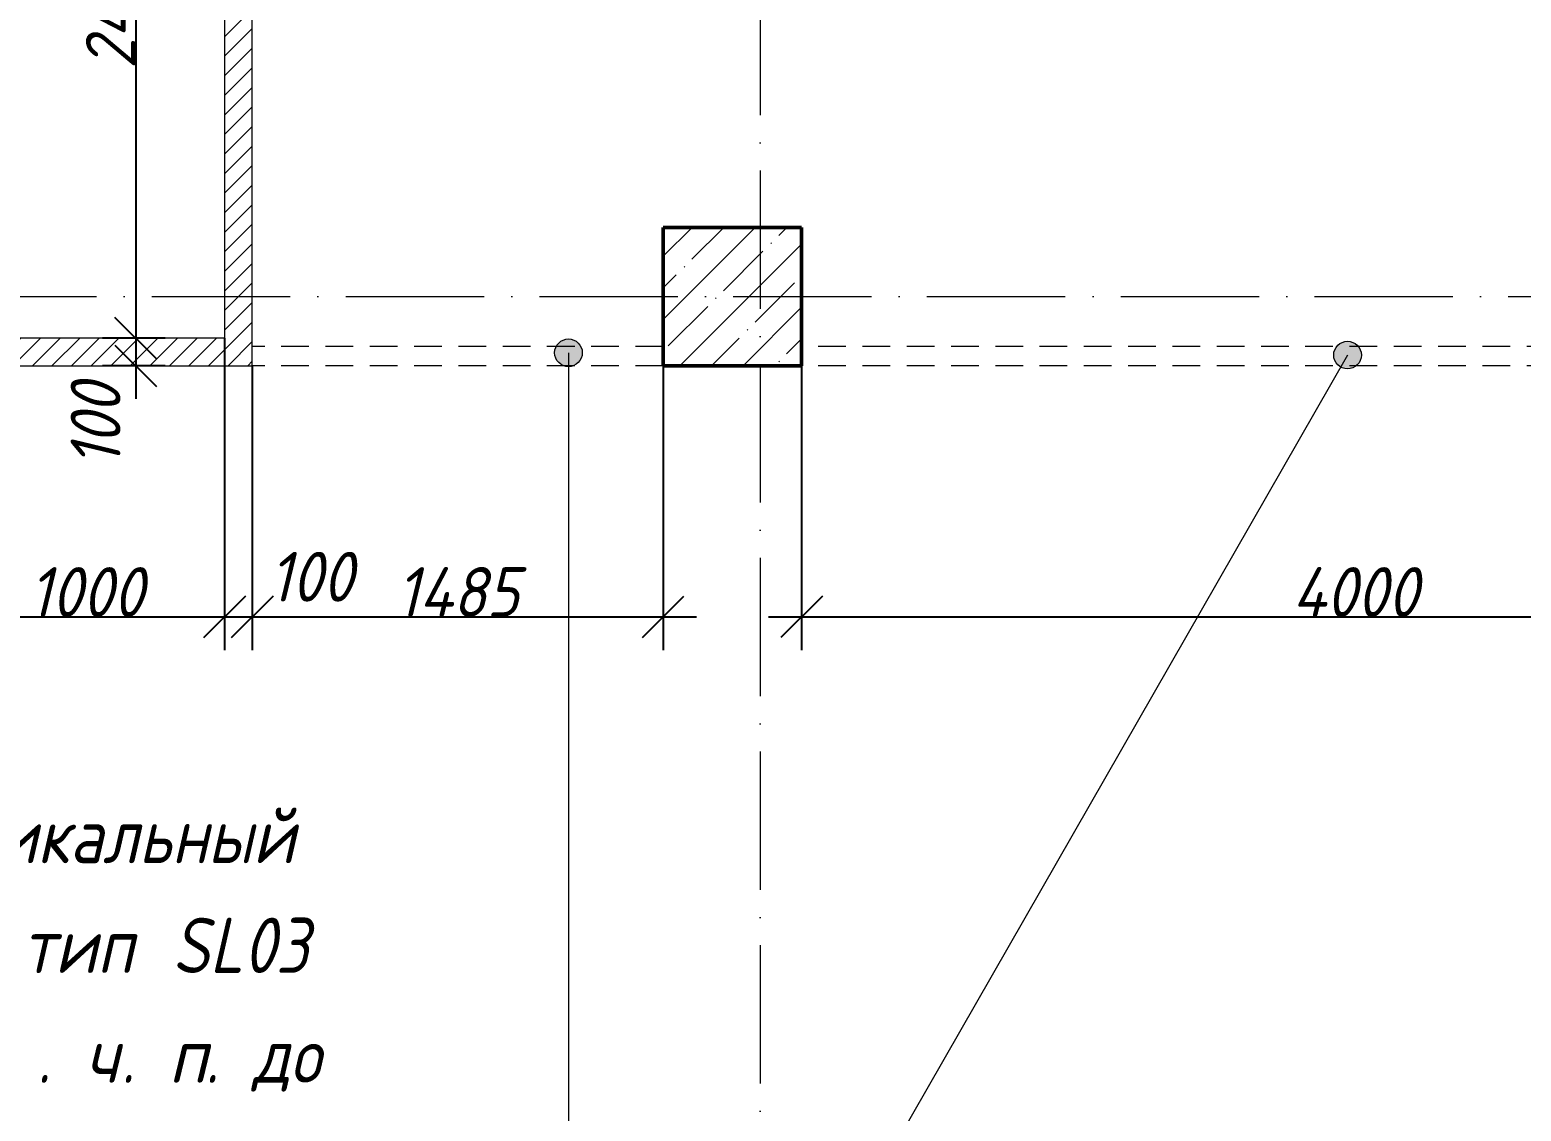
# Model space of a CAD drawing. Header units: millimetres. Extents: x -401725 to 250493, y 305116 to 802890.
# Drawn here: x -88539 to -83151, y 593703 to 597612 of the extents above; entities that cross this region are included whole.
import ezdxf

# ---------------------------------------------------------------- set-up
doc = ezdxf.new("R2010")
doc.units = ezdxf.units.MM
doc.linetypes.add('200_ШТРИХ_ш1п0_6_', pattern=[160, 100, -60])
doc.linetypes.add('50_200_ШТРИХ_1Т_ш5_п1_п1_', pattern=[700, 500, -100, 0, -100])
for name, color, linetype, lineweight in [('A-____-____-DIMS', 7, 'Continuous', 9), ('A-WALL-FNSH-MCUT-1', 7, 'Continuous', 9), ('G-____-____-TEXT', 7, 'Continuous', 9), ('S-COLS-____-MCUT', 7, 'Continuous', 50), ('S-COLS-____-OTLN', 7, 'Continuous', 9), ('S-GRID-____-OTLN-1', 7, '50_200_ШТРИХ_1Т_ш5_п1_п1_', 9)]:
    doc.layers.add(name, color=color, linetype=linetype, lineweight=lineweight)
doc.layers.add('A-DETL-____-OTLN-11', color=7, linetype='200_ШТРИХ_ш1п0_6_', lineweight=9, true_color=0x000000)
doc.layers.add('A-WALL-____-PATT-4', color=9, linetype='Continuous', lineweight=9, true_color=0x808080)
doc.styles.add('ISOCPEUR_I_10', font='isocpeui.ttf', dxfattribs={"width": 0.9, "height": 180})
doc.styles.add('ISOCPEUR_I_14', font='isocpeui.ttf', dxfattribs={"width": 0.9, "height": 180})
doc.styles.add('ISOCPEUR_I_2', font='isocpeui.ttf', dxfattribs={"width": 0.85, "height": 2.3})
doc.dimstyles.new('ISO-1_8_0_9К_СРЕДНИЙ_Кладочные_5', dxfattribs={"dimscale": 304.8, "dimtxt": 179.276612, "dimasz": 0.492126, "dimexe": 0.393701, "dimexo": 0, "dimgap": 0, "dimtad": 1, "dimdec": 3, "dimrnd": 0.001, "dimdsep": 46, "dimtxsty": 'ISOCPEUR_I_10', "dimblk1": 'OBLIQUE', "dimblk2": 'OBLIQUE', "dimsah": 1, "dimcen": 0.09, "dimdle": 0.393701, "dimazin": 0, "dimtfac": 1, "dimtdec": 4, "dimtix": 1, "dimtmove": 2, "dimatfit": 3, "dimfxl": 1, "dimtvp": 1, "dimtolj": 1, "dimtzin": 0, "dimarcsym": 2})
doc.dimstyles.new('ISO-1_8_0_9К_СРЕДНИЙ_Кладочные_6', dxfattribs={"dimscale": 304.8, "dimtxt": 179.276612, "dimasz": 0.492126, "dimexe": 0.393701, "dimexo": 0, "dimgap": 0, "dimtad": 1, "dimdec": 3, "dimrnd": 0.001, "dimdsep": 46, "dimtxsty": 'ISOCPEUR_I_14', "dimblk1": 'OBLIQUE', "dimblk2": 'OBLIQUE', "dimsah": 1, "dimcen": 0.09, "dimdle": 0.393701, "dimazin": 0, "dimtfac": 1, "dimtdec": 4, "dimtix": 1, "dimtmove": 0, "dimatfit": 3, "dimfxl": 1, "dimtvp": 1, "dimtolj": 1, "dimtzin": 0, "dimarcsym": 2})
pattern_1 = [(45, (-175000.736, 544716.51), (-35.35534, 35.35534), [])]

# ---------------------------------------------------------------- blocks, each defined once
blk = doc.blocks.new('BSC_Колонна _Прямоугольная - 500х500-V49-АР1_Кладочный план 1 этажа в осях 1-64_Ю-ЯЯ')
at = {"layer": 'S-COLS-____-OTLN'}
h = blk.add_hatch(dxfattribs=at)
h.set_pattern_fill('FP_49', color=256, style=0, pattern_type=2)
h.set_pattern_definition([(45, (-89000, -51931.04), (-114.04925, 114.04925), []), (45, (-88885.95, -51931.04), (-114.04925, 114.04925), [201.613, -40.323, 3.353, -36.97])])
h.paths.add_polyline_path([(-250, -250), (250, -250), (250, 250), (-250, 250)], flags=0)
at = {"layer": 'S-COLS-____-MCUT'}
for p, q in [((250, 250), (-250, 250)), ((-250, 250), (-250, -250)), ((250, -250), (250, 250)), ((-250, -250), (250, -250))]:
    blk.add_line(p, q, dxfattribs=at)
blk = doc.blocks.new('_Oblique')
at = {"color": 0, "linetype": 'ByBlock', "lineweight": -2}
blk.add_line((-0.5, -0.5), (0.5, 0.5), dxfattribs=at)
blk = doc.blocks.new('*D13067')
at = {"layer": 'A-____-____-DIMS', "color": 0, "lineweight": -2, "transparency": 16777216}
for p, q in [((-87835.7, 596497.6), (-87835.7, 595369.8)), ((-88835.7, 596347.6), (-88835.7, 595369.8)), ((-88955.7, 595489.8), (-87715.7, 595489.8))]:
    blk.add_line(p, q, dxfattribs=at)
at = {"layer": 'Defpoints', "color": 0, "transparency": 16777216}
for p in [(-87835.7, 596497.6), (-88835.7, 596347.6), (-87835.7, 595489.8)]:
    blk.add_point(p, dxfattribs=at)
at = {"layer": 'A-____-____-DIMS', "color": 0, "lineweight": -2, "transparency": 16777216, "xscale": 150, "yscale": 150, "zscale": 150, "rotation": 180}
blk.add_blockref('_Oblique', (-88835.7, 595489.8), dxfattribs=at)
at = {"layer": 'A-____-____-DIMS', "color": 0, "lineweight": -2, "transparency": 16777216, "xscale": 150, "yscale": 150, "zscale": 150}
blk.add_blockref('_Oblique', (-87835.7, 595489.8), dxfattribs=at)
at = {"layer": 'A-____-____-DIMS', "color": 0, "transparency": 16777216, "insert": (-88335.7, 595579.8), "char_height": 180, "width": 504.733, "attachment_point": 5, "style": 'ISOCPEUR_I_14'}
blk.add_mtext('\\A1;1000', dxfattribs=at)
blk = doc.blocks.new('*D13068')
at = {"layer": 'A-____-____-DIMS', "color": 0, "lineweight": -2, "transparency": 16777216}
for p, q in [((-87835.7, 596497.6), (-87835.7, 595369.8)), ((-87735.7, 596397.6), (-87735.7, 595369.8)), ((-87955.7, 595489.8), (-87615.7, 595489.8))]:
    blk.add_line(p, q, dxfattribs=at)
at = {"layer": 'Defpoints', "color": 0, "transparency": 16777216}
for p in [(-87835.7, 596497.6), (-87735.7, 596397.6), (-87735.7, 595489.8)]:
    blk.add_point(p, dxfattribs=at)
at = {"layer": 'A-____-____-DIMS', "color": 0, "lineweight": -2, "transparency": 16777216, "xscale": 150, "yscale": 150, "zscale": 150, "rotation": 180}
blk.add_blockref('_Oblique', (-87835.7, 595489.8), dxfattribs=at)
at = {"layer": 'A-____-____-DIMS', "color": 0, "lineweight": -2, "transparency": 16777216, "xscale": 150, "yscale": 150, "zscale": 150}
blk.add_blockref('_Oblique', (-87735.7, 595489.8), dxfattribs=at)
at = {"layer": 'A-____-____-DIMS', "color": 0, "transparency": 16777216, "insert": (-87674.7, 595725), "char_height": 180, "width": 368.207, "attachment_point": 1, "line_spacing_factor": 1.149209, "style": 'ISOCPEUR_I_10'}
blk.add_mtext('\\A1;100', dxfattribs=at)
blk = doc.blocks.new('*D13069')
at = {"layer": 'A-____-____-DIMS', "color": 0, "lineweight": -2, "transparency": 16777216}
for p, q in [((-87735.7, 596397.6), (-87735.7, 595369.8)), ((-86250.7, 596397.6), (-86250.7, 595369.8)), ((-87855.7, 595489.8), (-86130.7, 595489.8))]:
    blk.add_line(p, q, dxfattribs=at)
at = {"layer": 'Defpoints', "color": 0, "transparency": 16777216}
for p in [(-87735.7, 596397.6), (-86250.7, 596397.6), (-86250.7, 595489.8)]:
    blk.add_point(p, dxfattribs=at)
at = {"layer": 'A-____-____-DIMS', "color": 0, "lineweight": -2, "transparency": 16777216, "xscale": 150, "yscale": 150, "zscale": 150, "rotation": 180}
blk.add_blockref('_Oblique', (-87735.7, 595489.8), dxfattribs=at)
at = {"layer": 'A-____-____-DIMS', "color": 0, "lineweight": -2, "transparency": 16777216, "xscale": 150, "yscale": 150, "zscale": 150}
blk.add_blockref('_Oblique', (-86250.7, 595489.8), dxfattribs=at)
at = {"layer": 'A-____-____-DIMS', "color": 0, "transparency": 16777216, "insert": (-86993.2, 595579.8), "char_height": 180, "width": 521.281, "attachment_point": 5, "style": 'ISOCPEUR_I_14'}
blk.add_mtext('\\A1;1485', dxfattribs=at)
blk = doc.blocks.new('*D13119')
at = {"layer": 'A-____-____-DIMS', "color": 0, "lineweight": -2, "transparency": 16777216}
for p, q in [((-85750.7, 596397.6), (-85750.7, 595369.8)), ((-81750.7, 596397.6), (-81750.7, 595369.8)), ((-85870.7, 595489.8), (-81630.7, 595489.8))]:
    blk.add_line(p, q, dxfattribs=at)
at = {"layer": 'Defpoints', "color": 0, "transparency": 16777216}
for p in [(-85750.7, 596397.6), (-81750.7, 596397.6), (-81750.7, 595489.8)]:
    blk.add_point(p, dxfattribs=at)
at = {"layer": 'A-____-____-DIMS', "color": 0, "lineweight": -2, "transparency": 16777216, "xscale": 150, "yscale": 150, "zscale": 150, "rotation": 180}
blk.add_blockref('_Oblique', (-85750.7, 595489.8), dxfattribs=at)
at = {"layer": 'A-____-____-DIMS', "color": 0, "lineweight": -2, "transparency": 16777216, "xscale": 150, "yscale": 150, "zscale": 150}
blk.add_blockref('_Oblique', (-81750.7, 595489.8), dxfattribs=at)
at = {"layer": 'A-____-____-DIMS', "color": 0, "transparency": 16777216, "insert": (-83750.7, 595579.8), "char_height": 180, "width": 562.653, "attachment_point": 5, "style": 'ISOCPEUR_I_14'}
blk.add_mtext('\\A1;4000', dxfattribs=at)
blk = doc.blocks.new('*D12867')
at = {"layer": 'A-____-____-DIMS', "color": 0, "lineweight": -2, "transparency": 16777216}
for p, q in [((-88156.8, 599017.6), (-88156.8, 596377.6)), ((-87835.7, 598897.6), (-88276.8, 598897.6)), ((-88050.7, 596497.6), (-88276.8, 596497.6))]:
    blk.add_line(p, q, dxfattribs=at)
at = {"layer": 'Defpoints', "color": 0, "transparency": 16777216}
for p in [(-87835.7, 598897.6), (-88156.8, 596497.6), (-88050.7, 596497.6)]:
    blk.add_point(p, dxfattribs=at)
at = {"layer": 'A-____-____-DIMS', "color": 0, "lineweight": -2, "transparency": 16777216, "xscale": 150, "yscale": 150, "zscale": 150}
for p, rotation in [((-88156.8, 598897.6), 90), ((-88156.8, 596497.6), 270)]:
    blk.add_blockref('_Oblique', p, dxfattribs=dict(at, rotation=rotation))
at = {"layer": 'A-____-____-DIMS', "color": 0, "transparency": 16777216, "insert": (-88246.8, 597697.6), "char_height": 180, "width": 562.653, "attachment_point": 5, "rotation": 90, "style": 'ISOCPEUR_I_14'}
blk.add_mtext('\\A1;2400', dxfattribs=at)
blk = doc.blocks.new('*D12868')
at = {"layer": 'A-____-____-DIMS', "color": 0, "lineweight": -2, "transparency": 16777216}
for p, q in [((-88156.8, 596617.6), (-88156.8, 596277.6)), ((-88050.7, 596497.6), (-88276.8, 596497.6)), ((-88050.7, 596397.6), (-88276.8, 596397.6))]:
    blk.add_line(p, q, dxfattribs=at)
at = {"layer": 'Defpoints', "color": 0, "transparency": 16777216}
for p in [(-88050.7, 596497.6), (-88156.8, 596397.6), (-88050.7, 596397.6)]:
    blk.add_point(p, dxfattribs=at)
at = {"layer": 'A-____-____-DIMS', "color": 0, "lineweight": -2, "transparency": 16777216, "xscale": 150, "yscale": 150, "zscale": 150}
for p, rotation in [((-88156.8, 596497.6), 90), ((-88156.8, 596397.6), 270)]:
    blk.add_blockref('_Oblique', p, dxfattribs=dict(at, rotation=rotation))
at = {"layer": 'A-____-____-DIMS', "color": 0, "transparency": 16777216, "insert": (-88391.9, 596031.7), "char_height": 180, "width": 368.207, "attachment_point": 1, "rotation": 90, "line_spacing_factor": 1.149209, "style": 'ISOCPEUR_I_10'}
blk.add_mtext('\\A1;100', dxfattribs=at)

msp = doc.modelspace()

# ---------------------------------------------------------------- hatches: boundary and pattern name
at = {"layer": 'A-WALL-____-PATT-4'}
h = msp.add_hatch(dxfattribs=at)
h.set_pattern_fill('FP_5', color=256, style=0, pattern_type=2)
h.set_pattern_definition(pattern_1)
h.paths.add_polyline_path([(-87835.7357, 596497.5526), (-87735.7357, 596497.5526), (-87735.7357, 598897.5526), (-87835.7357, 598897.5526), (-87835.7357, 598712.499)], flags=0)
h = msp.add_hatch(dxfattribs=at)
h.set_pattern_fill('FP_5', color=256, style=0, pattern_type=2)
h.set_pattern_definition(pattern_1)
h.paths.add_polyline_path([(-91600.7357, 596397.5526), (-91235.7357, 596397.5526), (-91235.7357, 596497.5526), (-91600.7357, 596497.5526)], flags=0)
h.paths.add_polyline_path([(-87735.7357, 596397.5526), (-87735.7357, 596497.5526), (-88785.7357, 596497.5526), (-88785.7357, 596494.5526), (-88832.7357, 596494.5526), (-88832.7357, 596400.5526), (-88785.7357, 596400.5526), (-88785.7357, 596397.5526), (-88409.5288, 596397.5526)], flags=0)
h.paths.add_polyline_path([(-90185.7357, 596397.5526), (-89985.7357, 596397.5526), (-89985.7357, 596400.5526), (-89938.7357, 596400.5526), (-89938.7357, 596494.5526), (-89985.7357, 596494.5526), (-89985.7357, 596497.5526), (-90185.7357, 596497.5526), (-90185.7357, 596494.5526), (-90232.7357, 596494.5526), (-90232.7357, 596400.5526), (-90185.7357, 596400.5526)], flags=0)
at = {"layer": 'G-____-____-TEXT'}
h = msp.add_hatch(color=256, dxfattribs=at)
edge = h.paths.add_edge_path(flags=0)
edge.add_arc((-86593.1507, 596444.4821), 50, 0, 360)
h = msp.add_hatch(color=256, dxfattribs=at)
edge = h.paths.add_edge_path(flags=0)
edge.add_arc((-83778.11, 596436.1083), 50, 0, 360)

# ---------------------------------------------------------------- linework, layer by layer
at = {"layer": 'A-DETL-____-OTLN-11'}
for p, q in [((-86250.7357, 596467.5526), (-87735.7357, 596467.5526)), ((-81750.7357, 596467.5526), (-85750.7357, 596467.5526)), ((-86250.7357, 596397.5526), (-87735.7357, 596397.5526)), ((-81750.7357, 596397.5526), (-85750.7357, 596397.5526))]:
    msp.add_line(p, q, dxfattribs=at)
at = {"layer": 'A-WALL-FNSH-MCUT-1'}
for p, q in [((-87835.7357, 601697.5526), (-87835.7357, 596497.5526)), ((-87735.7357, 596397.5526), (-87735.7357, 598897.5526)), ((-87835.7357, 596497.5526), (-88785.7357, 596497.5526)), ((-88785.7357, 596397.5526), (-87735.7357, 596397.5526))]:
    msp.add_line(p, q, dxfattribs=at)
at = {"layer": 'G-____-____-TEXT'}
for p in [(-86593.1507, 596444.4821), (-83778.11, 596436.1083)]:
    msp.add_line(p, (-86593.1507, 591524.4888), dxfattribs=at)
for centre in [(-86593.1507, 596444.4821), (-83778.11, 596436.1083)]:
    msp.add_circle(centre, 50, dxfattribs=at)
at = {"layer": 'S-GRID-____-OTLN-1'}
for p, q in [((-85900.7357, 635609.362), (-85900.7357, 584985.5274)), ((-105600.7357, 596647.5526), (-70926.3291, 596647.5526))]:
    msp.add_line(p, q, dxfattribs=at)

# ---------------------------------------------------------------- block references
at = {"layer": 'S-COLS-____-OTLN'}
msp.add_blockref('BSC_Колонна _Прямоугольная - 500х500-V49-АР1_Кладочный план 1 этажа в осях 1-64_Ю-ЯЯ', (-86000.7357, 596647.5526), dxfattribs=at)

# ---------------------------------------------------------------- texts
at = {"layer": 'G-____-____-TEXT', "char_height": 200, "attachment_point": 1, "style": 'ISOCPEUR_I_2'}
for s, insert, width in [('вертикальный', (-89133.2545, 594799.4888), 2013.037313), (' SL03', (-88133.1295, 594402.6138), 800.885812), ('тип', (-88567.7076, 594402.6138), 526.708688), ('\\fISOCPEUR|b0|i1|c204|p34|;\\W.9;ч', (-88341.4888, 594005.7388), 158.734125), ('\\fISOCPEUR|b0|i1|c204|p34|;\\W.9;п', (-88037.8795, 594005.7388), 158.734125), ('до', (-87734.2701, 594005.7388), 317.46825), ('. ', (-88514.1295, 594005.7388), 209.240437), ('. ', (-88210.5201, 594005.7388), 209.240438), ('. ', (-87906.9107, 594005.7388), 209.240438)]:
    msp.add_mtext(s, dxfattribs=dict(at, insert=insert, width=width))

# ---------------------------------------------------------------- dimensions: what is measured, and where the dimension line sits
at = {"layer": 'A-____-____-DIMS'}
dim = msp.add_linear_dim(base=(-88156.7569, 596497.5526), p1=(-87835.7357, 598897.5526), p2=(-88050.6909, 596497.5526), angle=90, dimstyle='ISO-1_8_0_9К_СРЕДНИЙ_Кладочные_6', override={"dimpost": '<>', "dimfxl": 2409.606965}, dxfattribs=at)
dim.commit()
dim.dimension.update_dxf_attribs({"geometry": '*D12867', "text_midpoint": (-88246.7569, 597697.5526)})
dim = msp.add_linear_dim(base=(-88156.7569, 596397.5526), p1=(-88050.6909, 596497.5526), p2=(-88050.6909, 596397.5526), angle=90, dimstyle='ISO-1_8_0_9К_СРЕДНИЙ_Кладочные_5', override={"dimpost": '<>', "dimfxl": 100}, dxfattribs=at)
dim.commit()
dim.dimension.update_dxf_attribs({"geometry": '*D12868', "text_midpoint": (-88271.9189, 596215.8004), "dimtype": 160, "text_rotation": 90})
for base, p1, p2, override, picture, middle in [((-87835.7357, 595489.8397), (-88835.7357, 596347.5526), (-87835.7357, 596497.5526), {"dimpost": '<>', "dimfxl": 1011.187421}, '*D13067', (-88335.7357, 595579.8397)), ((-86250.7357, 595489.8397), (-87735.7357, 596397.5526), (-86250.7357, 596397.5526), {"dimpost": '<>', "dimfxl": 1485}, '*D13069', (-86993.2357, 595579.8397)), ((-81750.7357, 595489.8397), (-85750.7357, 596397.5526), (-81750.7357, 596397.5526), {"dimpost": '<>', "dimfxl": 4000}, '*D13119', (-83750.7357, 595579.8397))]:
    dim = msp.add_linear_dim(base=base, p1=p1, p2=p2, dimstyle='ISO-1_8_0_9К_СРЕДНИЙ_Кладочные_6', override=override, dxfattribs=at)
    dim.commit()
    dim.dimension.update_dxf_attribs({"geometry": picture, "text_midpoint": middle})
dim = msp.add_linear_dim(base=(-87735.7357, 595489.8397), p1=(-87835.7357, 596497.5526), p2=(-87735.7357, 596397.5526), dimstyle='ISO-1_8_0_9К_СРЕДНИЙ_Кладочные_5', override={"dimpost": '<>', "dimfxl": 141.421356}, dxfattribs=at)
dim.commit()
dim.dimension.update_dxf_attribs({"geometry": '*D13068', "text_midpoint": (-87490.5499, 595605.0017), "dimtype": 160})

doc.saveas('drawing.dxf')
